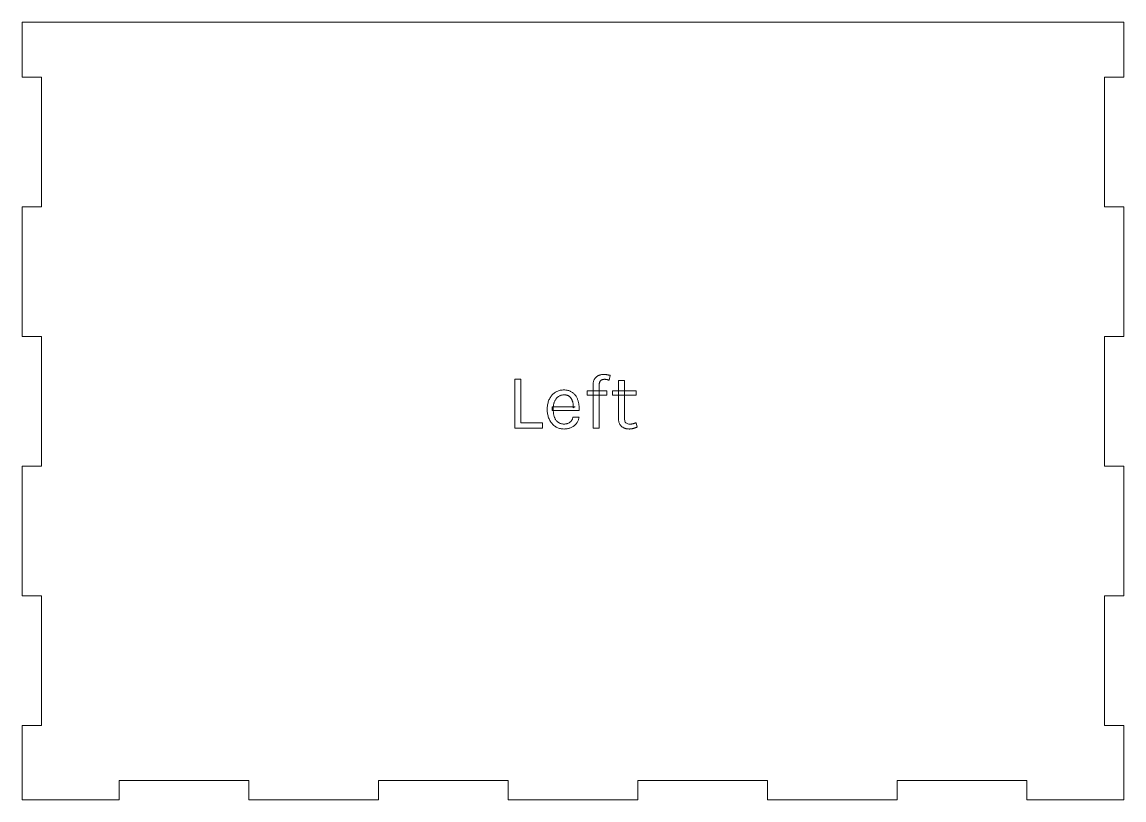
# Model space of a CAD drawing. Extents: x 0 to 643, y 0 to 366.
# Drawn here: x 323 to 493, y 173 to 293 of the extents above; entities that cross this region are included whole.
import ezdxf

# ---------------------------------------------------------------- set-up
doc = ezdxf.new("R2010")
doc.units = 0
doc.layers.get('0').update_dxf_attribs({"lineweight": 0})

msp = doc.modelspace()

# ---------------------------------------------------------------- linework, layer by layer
for p, q in [((326, 293), (323, 293)), ((323, 293), (323, 284.5)), ((490, 293), (326, 293)), ((493, 293), (490, 293)), ((493, 284.5), (493, 293)), ((323, 284.5), (326, 284.5)), ((326, 284.5), (326, 264.5)), ((490, 264.5), (490, 284.5)), ((490, 284.5), (493, 284.5)), ((326, 264.5), (323, 264.5)), ((323, 264.5), (323, 244.5)), ((493, 264.5), (490, 264.5)), ((493, 244.5), (493, 264.5)), ((323, 244.5), (326, 244.5)), ((326, 244.5), (326, 224.5)), ((490, 224.5), (490, 244.5)), ((490, 244.5), (493, 244.5)), ((411.363, 237.994), (411.412, 238.061)), ((411.412, 238.061), (411.463, 238.124)), ((411.463, 238.124), (411.517, 238.183)), ((411.517, 238.183), (411.575, 238.239)), ((411.575, 238.239), (411.635, 238.291)), ((411.635, 238.291), (411.698, 238.339)), ((411.698, 238.339), (411.764, 238.383)), ((411.764, 238.383), (411.834, 238.423)), ((411.834, 238.423), (411.906, 238.46)), ((411.906, 238.46), (411.981, 238.493)), ((411.981, 238.493), (412.057, 238.523)), ((412.057, 238.523), (412.135, 238.549)), ((412.135, 238.549), (412.215, 238.571)), ((412.215, 238.571), (412.297, 238.59)), ((412.297, 238.59), (412.38, 238.606)), ((412.38, 238.606), (412.465, 238.618)), ((412.465, 238.618), (412.552, 238.627)), ((412.552, 238.627), (412.641, 238.632)), ((412.641, 238.632), (412.731, 238.634)), ((412.731, 238.634), (412.731, 238.634)), ((412.731, 238.634), (412.78, 238.634)), ((412.78, 238.634), (412.83, 238.633)), ((412.83, 238.633), (412.879, 238.631)), ((412.879, 238.631), (412.929, 238.628)), ((412.929, 238.628), (412.979, 238.625)), ((412.979, 238.625), (413.029, 238.621)), ((413.029, 238.621), (413.08, 238.616)), ((413.08, 238.616), (413.13, 238.611)), ((413.13, 238.611), (413.181, 238.605)), ((413.181, 238.605), (413.232, 238.598)), ((413.232, 238.598), (413.283, 238.59)), ((413.283, 238.59), (413.334, 238.582)), ((413.334, 238.582), (413.385, 238.573)), ((413.385, 238.573), (413.436, 238.563)), ((413.436, 238.563), (413.486, 238.553)), ((413.486, 238.553), (413.537, 238.542)), ((413.537, 238.542), (413.588, 238.53)), ((413.739, 238.49), (413.559, 237.746)), ((413.588, 238.53), (413.638, 238.517)), ((413.638, 238.517), (413.689, 238.504)), ((413.689, 238.504), (413.739, 238.49)), ((413.739, 238.49), (413.739, 238.49)), ((399.015, 237.902), (399.951, 237.902)), ((399.015, 230.366), (399.015, 237.902)), ((399.015, 237.902), (399.015, 237.902)), ((399.951, 237.902), (399.951, 231.182)), ((411.099, 236.99), (411.101, 237.102)), ((411.099, 230.366), (411.099, 236.99)), ((411.101, 237.102), (411.108, 237.21)), ((411.108, 237.21), (411.119, 237.313)), ((411.119, 237.313), (411.134, 237.413)), ((411.134, 237.413), (411.154, 237.508)), ((411.154, 237.508), (411.178, 237.599)), ((411.178, 237.599), (411.206, 237.687)), ((411.206, 237.687), (411.239, 237.77)), ((411.239, 237.77), (411.276, 237.848)), ((411.276, 237.848), (411.318, 237.923)), ((411.318, 237.923), (411.363, 237.994)), ((412.036, 237.051), (412.035, 236.978)), ((412.035, 236.978), (412.035, 236.978)), ((412.035, 236.978), (412.035, 230.366)), ((412.04, 237.12), (412.036, 237.051)), ((412.046, 237.186), (412.04, 237.12)), ((412.055, 237.248), (412.046, 237.186)), ((412.067, 237.306), (412.055, 237.248)), ((412.08, 237.362), (412.067, 237.306)), ((412.097, 237.414), (412.08, 237.362)), ((412.116, 237.462), (412.097, 237.414)), ((412.137, 237.507), (412.116, 237.462)), ((412.161, 237.548), (412.137, 237.507)), ((412.187, 237.586), (412.161, 237.548)), ((412.214, 237.622), (412.187, 237.586)), ((412.243, 237.655), (412.214, 237.622)), ((412.272, 237.686), (412.243, 237.655)), ((412.303, 237.714), (412.272, 237.686)), ((412.336, 237.74), (412.303, 237.714)), ((412.37, 237.763), (412.336, 237.74)), ((412.405, 237.784), (412.37, 237.763)), ((412.441, 237.802), (412.405, 237.784)), ((412.479, 237.818), (412.441, 237.802)), ((412.517, 237.832), (412.479, 237.818)), ((412.556, 237.844), (412.517, 237.832)), ((412.594, 237.855), (412.556, 237.844)), ((412.633, 237.864), (412.594, 237.855)), ((412.671, 237.872), (412.633, 237.864)), ((412.709, 237.878), (412.671, 237.872)), ((412.748, 237.884), (412.709, 237.878)), ((412.786, 237.887), (412.748, 237.884)), ((412.825, 237.889), (412.786, 237.887)), ((412.863, 237.89), (412.825, 237.889)), ((412.896, 237.89), (412.863, 237.89)), ((412.863, 237.89), (412.863, 237.89)), ((412.928, 237.889), (412.896, 237.89)), ((412.962, 237.887), (412.928, 237.889)), ((412.995, 237.884), (412.962, 237.887)), ((413.029, 237.881), (412.995, 237.884)), ((413.063, 237.877), (413.029, 237.881)), ((413.097, 237.872), (413.063, 237.877)), ((413.132, 237.867), (413.097, 237.872)), ((413.167, 237.861), (413.132, 237.867)), ((413.202, 237.854), (413.167, 237.861)), ((413.237, 237.846), (413.202, 237.854)), ((413.273, 237.838), (413.237, 237.846)), ((413.308, 237.829), (413.273, 237.838)), ((413.344, 237.819), (413.308, 237.829)), ((413.38, 237.809), (413.344, 237.819)), ((413.415, 237.798), (413.38, 237.809)), ((413.451, 237.786), (413.415, 237.798)), ((413.487, 237.773), (413.451, 237.786)), ((413.523, 237.76), (413.487, 237.773)), ((413.559, 237.746), (413.523, 237.76)), ((415.017, 231.842), (415.017, 237.698)), ((415.017, 237.698), (415.941, 237.698)), ((415.941, 237.698), (415.941, 231.866)), ((404.24, 234.56), (404.297, 234.704)), ((404.297, 234.704), (404.361, 234.842)), ((404.361, 234.842), (404.431, 234.974)), ((404.431, 234.974), (404.505, 235.101)), ((404.505, 235.101), (404.585, 235.22)), ((404.585, 235.22), (404.67, 235.334)), ((404.67, 235.334), (404.759, 235.441)), ((404.759, 235.441), (404.854, 235.542)), ((404.854, 235.542), (404.953, 235.637)), ((404.953, 235.637), (405.058, 235.725)), ((405.058, 235.725), (405.167, 235.807)), ((405.167, 235.807), (405.282, 235.883)), ((405.229, 234.644), (405.186, 234.557)), ((405.275, 234.726), (405.229, 234.644)), ((405.326, 234.806), (405.275, 234.726)), ((405.282, 235.883), (405.401, 235.952)), ((405.38, 234.882), (405.326, 234.806)), ((405.437, 234.954), (405.38, 234.882)), ((405.401, 235.952), (405.523, 236.014)), ((405.499, 235.023), (405.437, 234.954)), ((405.564, 235.088), (405.499, 235.023)), ((405.523, 236.014), (405.648, 236.068)), ((405.632, 235.15), (405.564, 235.088)), ((405.705, 235.208), (405.632, 235.15)), ((405.648, 236.068), (405.776, 236.115)), ((405.781, 235.262), (405.705, 235.208)), ((405.776, 236.115), (405.908, 236.155)), ((405.861, 235.31), (405.781, 235.262)), ((405.944, 235.352), (405.861, 235.31)), ((405.908, 236.155), (406.043, 236.188)), ((406.031, 235.388), (405.944, 235.352)), ((406.122, 235.419), (406.031, 235.388)), ((406.043, 236.188), (406.182, 236.213)), ((406.216, 235.445), (406.122, 235.419)), ((406.182, 236.213), (406.324, 236.231)), ((406.314, 235.465), (406.216, 235.445)), ((406.415, 235.479), (406.314, 235.465)), ((406.324, 236.231), (406.469, 236.242)), ((406.52, 235.487), (406.415, 235.479)), ((406.469, 236.242), (406.617, 236.246)), ((406.629, 235.49), (406.52, 235.487)), ((406.617, 236.246), (406.617, 236.246)), ((406.617, 236.246), (406.746, 236.243)), ((406.715, 235.488), (406.629, 235.49)), ((406.629, 235.49), (406.629, 235.49)), ((406.798, 235.483), (406.715, 235.488)), ((406.746, 236.243), (406.871, 236.235)), ((406.878, 235.474), (406.798, 235.483)), ((406.871, 236.235), (406.992, 236.222)), ((406.954, 235.461), (406.878, 235.474)), ((407.028, 235.445), (406.954, 235.461)), ((406.992, 236.222), (407.109, 236.204)), ((407.098, 235.425), (407.028, 235.445)), ((407.166, 235.402), (407.098, 235.425)), ((407.109, 236.204), (407.223, 236.18)), ((407.23, 235.375), (407.166, 235.402)), ((407.223, 236.18), (407.333, 236.151)), ((407.291, 235.344), (407.23, 235.375)), ((407.349, 235.31), (407.291, 235.344)), ((407.333, 236.151), (407.439, 236.117)), ((407.404, 235.273), (407.349, 235.31)), ((407.457, 235.233), (407.404, 235.273)), ((407.439, 236.117), (407.541, 236.077)), ((407.507, 235.191), (407.457, 235.233)), ((407.554, 235.147), (407.507, 235.191)), ((407.541, 236.077), (407.639, 236.032)), ((407.599, 235.101), (407.554, 235.147)), ((407.642, 235.052), (407.599, 235.101)), ((407.639, 236.032), (407.733, 235.982)), ((407.682, 235.001), (407.642, 235.052)), ((407.72, 234.947), (407.682, 235.001)), ((407.755, 234.891), (407.72, 234.947)), ((407.733, 235.982), (407.824, 235.927)), ((407.787, 234.833), (407.755, 234.891)), ((407.817, 234.773), (407.787, 234.833)), ((407.845, 234.712), (407.817, 234.773)), ((407.824, 235.927), (407.911, 235.869)), ((407.872, 234.65), (407.845, 234.712)), ((407.896, 234.586), (407.872, 234.65)), ((407.911, 235.869), (407.994, 235.807)), ((407.994, 235.807), (408.074, 235.741)), ((408.074, 235.741), (408.15, 235.672)), ((408.15, 235.672), (408.223, 235.598)), ((408.223, 235.598), (408.292, 235.521)), ((408.292, 235.521), (408.357, 235.441)), ((408.357, 235.441), (408.419, 235.356)), ((408.419, 235.356), (408.477, 235.268)), ((408.477, 235.268), (408.532, 235.177)), ((408.532, 235.177), (408.583, 235.083)), ((408.583, 235.083), (408.631, 234.987)), ((408.631, 234.987), (408.675, 234.889)), ((408.675, 234.889), (408.716, 234.789)), ((408.716, 234.789), (408.754, 234.686)), ((408.754, 234.686), (408.788, 234.581)), ((410.163, 235.454), (410.163, 236.102)), ((410.163, 236.102), (413.223, 236.102)), ((413.223, 235.454), (410.163, 235.454)), ((413.223, 236.102), (413.223, 235.454)), ((413.223, 235.454), (413.223, 235.454)), ((414.093, 235.454), (414.093, 236.102)), ((414.093, 236.102), (417.753, 236.102)), ((417.753, 235.454), (414.093, 235.454)), ((417.753, 236.102), (417.753, 235.454)), ((417.753, 235.454), (417.753, 235.454)), ((404.025, 233.222), (404.028, 233.408)), ((404.028, 233.048), (404.025, 233.222)), ((404.025, 233.222), (404.025, 233.222)), ((404.028, 233.408), (404.038, 233.588)), ((404.039, 232.877), (404.028, 233.048)), ((404.038, 233.588), (404.055, 233.763)), ((404.055, 233.763), (404.079, 233.933)), ((404.079, 233.933), (404.109, 234.098)), ((404.109, 234.098), (404.146, 234.257)), ((404.146, 234.257), (404.19, 234.411)), ((404.19, 234.411), (404.24, 234.56)), ((404.781, 233.078), (404.781, 233.654)), ((404.781, 233.654), (408.315, 233.654)), ((408.933, 233.078), (404.781, 233.078)), ((404.963, 233.58), (404.961, 233.474)), ((404.961, 233.474), (404.961, 233.474)), ((404.961, 233.474), (404.961, 233.09)), ((404.961, 233.09), (404.963, 232.971)), ((404.968, 233.685), (404.963, 233.58)), ((404.963, 232.971), (404.968, 232.855)), ((404.978, 233.788), (404.968, 233.685)), ((404.991, 233.889), (404.978, 233.788)), ((405.007, 233.989), (404.991, 233.889)), ((405.028, 234.088), (405.007, 233.989)), ((405.052, 234.185), (405.028, 234.088)), ((405.08, 234.28), (405.052, 234.185)), ((405.112, 234.374), (405.08, 234.28)), ((405.147, 234.467), (405.112, 234.374)), ((405.186, 234.557), (405.147, 234.467)), ((407.918, 234.522), (407.896, 234.586)), ((407.939, 234.456), (407.918, 234.522)), ((407.957, 234.389), (407.939, 234.456)), ((407.973, 234.321), (407.957, 234.389)), ((407.988, 234.252), (407.973, 234.321)), ((408, 234.182), (407.988, 234.252)), ((408.011, 234.111), (408, 234.182)), ((408.02, 234.04), (408.011, 234.111)), ((408.027, 233.97), (408.02, 234.04)), ((408.034, 233.899), (408.027, 233.97)), ((408.038, 233.828), (408.034, 233.899)), ((408.041, 233.757), (408.038, 233.828)), ((408.315, 233.654), (408.039, 233.474)), ((408.039, 233.474), (408.042, 233.545)), ((408.043, 233.686), (408.041, 233.757)), ((408.042, 233.545), (408.043, 233.616)), ((408.043, 233.616), (408.043, 233.686)), ((408.788, 234.581), (408.819, 234.473)), ((408.819, 234.473), (408.846, 234.363)), ((408.846, 234.363), (408.87, 234.251)), ((408.87, 234.251), (408.891, 234.137)), ((408.891, 234.137), (408.908, 234.023)), ((408.908, 234.023), (408.922, 233.907)), ((408.922, 233.907), (408.933, 233.791)), ((408.933, 233.791), (408.941, 233.674)), ((408.941, 233.199), (408.933, 233.078)), ((408.933, 233.078), (408.933, 233.078)), ((408.941, 233.674), (408.946, 233.557)), ((408.946, 233.319), (408.941, 233.199)), ((408.946, 233.557), (408.947, 233.438)), ((408.947, 233.438), (408.946, 233.319)), ((404.056, 232.711), (404.039, 232.877)), ((404.079, 232.549), (404.056, 232.711)), ((404.11, 232.391), (404.079, 232.549)), ((404.147, 232.237), (404.11, 232.391)), ((404.191, 232.087), (404.147, 232.237)), ((404.242, 231.941), (404.191, 232.087)), ((404.3, 231.8), (404.242, 231.941)), ((404.364, 231.662), (404.3, 231.8)), ((404.434, 231.529), (404.364, 231.662)), ((404.509, 231.403), (404.434, 231.529)), ((404.59, 231.282), (404.509, 231.403)), ((404.675, 231.167), (404.59, 231.282)), ((404.968, 232.855), (404.977, 232.741)), ((404.977, 232.741), (404.99, 232.63)), ((404.99, 232.63), (405.007, 232.522)), ((405.007, 232.522), (405.027, 232.415)), ((405.027, 232.415), (405.051, 232.312)), ((405.051, 232.312), (405.078, 232.211)), ((405.078, 232.211), (405.109, 232.112)), ((405.109, 232.112), (405.144, 232.016)), ((405.144, 232.016), (405.182, 231.923)), ((405.182, 231.923), (405.225, 231.834)), ((405.225, 231.834), (405.27, 231.749)), ((405.27, 231.749), (405.32, 231.668)), ((405.32, 231.668), (405.373, 231.591)), ((405.373, 231.591), (405.429, 231.518)), ((405.429, 231.518), (405.49, 231.449)), ((405.49, 231.449), (405.554, 231.384)), ((405.554, 231.384), (405.622, 231.323)), ((405.622, 231.323), (405.693, 231.266)), ((405.693, 231.266), (405.768, 231.214)), ((405.768, 231.214), (405.847, 231.167)), ((407.383, 231.163), (407.461, 231.209)), ((407.461, 231.209), (407.535, 231.26)), ((407.535, 231.26), (407.604, 231.317)), ((407.604, 231.317), (407.668, 231.378)), ((407.668, 231.378), (407.726, 231.445)), ((407.726, 231.445), (407.778, 231.517)), ((407.778, 231.517), (407.825, 231.595)), ((407.825, 231.595), (407.865, 231.677)), ((407.865, 231.677), (407.901, 231.764)), ((407.901, 231.764), (407.931, 231.857)), ((407.931, 231.857), (407.955, 231.955)), ((407.955, 231.955), (407.973, 232.058)), ((407.973, 232.058), (407.973, 232.058)), ((407.973, 232.058), (408.945, 232.058)), ((408.655, 231.248), (408.598, 231.161)), ((408.707, 231.338), (408.655, 231.248)), ((408.755, 231.431), (408.707, 231.338)), ((408.798, 231.528), (408.755, 231.431)), ((408.837, 231.627), (408.798, 231.528)), ((408.87, 231.73), (408.837, 231.627)), ((408.9, 231.836), (408.87, 231.73)), ((408.925, 231.946), (408.9, 231.836)), ((408.945, 232.058), (408.925, 231.946)), ((415.019, 231.736), (415.017, 231.842)), ((415.017, 231.842), (415.017, 231.842)), ((415.026, 231.633), (415.019, 231.736)), ((415.036, 231.534), (415.026, 231.633)), ((415.052, 231.439), (415.036, 231.534)), ((415.071, 231.347), (415.052, 231.439)), ((415.095, 231.259), (415.071, 231.347)), ((415.123, 231.174), (415.095, 231.259)), ((415.941, 231.866), (415.949, 231.697)), ((415.949, 231.697), (415.974, 231.546)), ((415.974, 231.546), (416.016, 231.413)), ((416.016, 231.413), (416.073, 231.298)), ((416.073, 231.298), (416.148, 231.2)), ((416.148, 231.2), (416.239, 231.12)), ((403.311, 230.366), (399.015, 230.366)), ((399.951, 231.182), (403.311, 231.182)), ((403.311, 231.182), (403.311, 230.366)), ((404.764, 231.058), (404.675, 231.167)), ((404.859, 230.955), (404.764, 231.058)), ((404.959, 230.858), (404.859, 230.955)), ((405.064, 230.767), (404.959, 230.858)), ((405.173, 230.682), (405.064, 230.767)), ((405.288, 230.603), (405.173, 230.682)), ((405.407, 230.531), (405.288, 230.603)), ((405.528, 230.466), (405.407, 230.531)), ((405.653, 230.409), (405.528, 230.466)), ((405.781, 230.359), (405.653, 230.409)), ((405.913, 230.317), (405.781, 230.359)), ((405.847, 231.167), (405.93, 231.125)), ((406.047, 230.283), (405.913, 230.317)), ((405.93, 231.125), (406.017, 231.089)), ((406.017, 231.089), (406.107, 231.059)), ((406.185, 230.256), (406.047, 230.283)), ((406.107, 231.059), (406.201, 231.034)), ((406.326, 230.237), (406.185, 230.256)), ((406.201, 231.034), (406.299, 231.015)), ((406.299, 231.015), (406.401, 231.001)), ((406.47, 230.226), (406.326, 230.237)), ((406.401, 231.001), (406.507, 230.993)), ((406.617, 230.222), (406.47, 230.226)), ((406.507, 230.993), (406.617, 230.99)), ((406.617, 230.99), (406.727, 230.993)), ((406.617, 230.99), (406.617, 230.99)), ((406.739, 230.224), (406.617, 230.222)), ((406.617, 230.222), (406.617, 230.222)), ((406.617, 230.222), (406.617, 230.222)), ((406.727, 230.993), (406.832, 231.001)), ((406.859, 230.231), (406.739, 230.224)), ((406.832, 231.001), (406.934, 231.014)), ((406.976, 230.242), (406.859, 230.231)), ((406.934, 231.014), (407.032, 231.033)), ((407.091, 230.258), (406.976, 230.242)), ((407.032, 231.033), (407.125, 231.058)), ((407.204, 230.278), (407.091, 230.258)), ((407.125, 231.058), (407.215, 231.087)), ((407.313, 230.302), (407.204, 230.278)), ((407.215, 231.087), (407.301, 231.122)), ((407.301, 231.122), (407.383, 231.163)), ((407.42, 230.331), (407.313, 230.302)), ((407.525, 230.364), (407.42, 230.331)), ((407.627, 230.402), (407.525, 230.364)), ((407.727, 230.444), (407.627, 230.402)), ((407.824, 230.49), (407.727, 230.444)), ((407.917, 230.54), (407.824, 230.49)), ((408.007, 230.594), (407.917, 230.54)), ((408.093, 230.652), (408.007, 230.594)), ((408.175, 230.713), (408.093, 230.652)), ((408.255, 230.778), (408.175, 230.713)), ((408.331, 230.847), (408.255, 230.778)), ((408.403, 230.92), (408.331, 230.847)), ((408.472, 230.997), (408.403, 230.92)), ((408.537, 231.077), (408.472, 230.997)), ((408.598, 231.161), (408.537, 231.077)), ((412.035, 230.366), (411.099, 230.366)), ((412.035, 230.366), (412.035, 230.366)), ((415.155, 231.093), (415.123, 231.174)), ((415.192, 231.016), (415.155, 231.093)), ((415.233, 230.942), (415.192, 231.016)), ((415.278, 230.872), (415.233, 230.942)), ((415.326, 230.805), (415.278, 230.872)), ((415.377, 230.742), (415.326, 230.805)), ((415.431, 230.683), (415.377, 230.742)), ((415.488, 230.627), (415.431, 230.683)), ((415.548, 230.575), (415.488, 230.627)), ((415.612, 230.526), (415.548, 230.575)), ((415.678, 230.481), (415.612, 230.526)), ((415.748, 230.44), (415.678, 230.481)), ((415.821, 230.402), (415.748, 230.44)), ((415.896, 230.368), (415.821, 230.402)), ((415.974, 230.337), (415.896, 230.368)), ((416.053, 230.31), (415.974, 230.337)), ((416.134, 230.287), (416.053, 230.31)), ((416.217, 230.267), (416.134, 230.287)), ((416.302, 230.251), (416.217, 230.267)), ((416.239, 231.12), (416.347, 231.058)), ((416.389, 230.238), (416.302, 230.251)), ((416.347, 231.058), (416.471, 231.014)), ((416.478, 230.229), (416.389, 230.238)), ((416.471, 231.014), (416.612, 230.987)), ((416.568, 230.224), (416.478, 230.229)), ((416.661, 230.222), (416.568, 230.224)), ((416.612, 230.987), (416.769, 230.978)), ((416.726, 230.223), (416.661, 230.222)), ((416.661, 230.222), (416.661, 230.222)), ((416.661, 230.222), (416.661, 230.222)), ((416.79, 230.225), (416.726, 230.223)), ((416.769, 230.978), (416.818, 230.979)), ((416.769, 230.978), (416.769, 230.978)), ((416.854, 230.23), (416.79, 230.225)), ((416.818, 230.979), (416.867, 230.98)), ((416.917, 230.235), (416.854, 230.23)), ((416.867, 230.98), (416.915, 230.983)), ((416.915, 230.983), (416.963, 230.987)), ((416.98, 230.243), (416.917, 230.235)), ((416.963, 230.987), (417.011, 230.992)), ((417.042, 230.252), (416.98, 230.243)), ((417.011, 230.992), (417.059, 230.997)), ((417.104, 230.263), (417.042, 230.252)), ((417.059, 230.997), (417.106, 231.004)), ((417.166, 230.276), (417.104, 230.263)), ((417.106, 231.004), (417.153, 231.013)), ((417.153, 231.013), (417.2, 231.022)), ((417.227, 230.29), (417.166, 230.276)), ((417.2, 231.022), (417.246, 231.032)), ((417.288, 230.306), (417.227, 230.29)), ((417.246, 231.032), (417.293, 231.043)), ((417.349, 230.323), (417.288, 230.306)), ((417.293, 231.043), (417.341, 231.056)), ((417.341, 231.056), (417.39, 231.069)), ((417.409, 230.342), (417.349, 230.323)), ((417.39, 231.069), (417.44, 231.084)), ((417.47, 230.361), (417.409, 230.342)), ((417.44, 231.084), (417.491, 231.1)), ((417.531, 230.381), (417.47, 230.361)), ((417.491, 231.1), (417.544, 231.116)), ((417.592, 230.402), (417.531, 230.381)), ((417.544, 231.116), (417.597, 231.134)), ((417.653, 230.424), (417.592, 230.402)), ((417.597, 231.134), (417.652, 231.153)), ((417.652, 231.153), (417.708, 231.173)), ((417.714, 230.447), (417.653, 230.424)), ((417.708, 231.173), (417.765, 231.194)), ((417.775, 230.471), (417.714, 230.447)), ((417.765, 231.194), (417.765, 231.194)), ((417.765, 231.194), (417.897, 230.522)), ((417.836, 230.496), (417.775, 230.471)), ((417.897, 230.522), (417.836, 230.496)), ((326, 224.5), (323, 224.5)), ((323, 224.5), (323, 204.5)), ((493, 224.5), (490, 224.5)), ((493, 204.5), (493, 224.5)), ((323, 204.5), (326, 204.5)), ((326, 204.5), (326, 184.5)), ((490, 184.5), (490, 204.5)), ((490, 204.5), (493, 204.5)), ((326, 184.5), (323, 184.5)), ((323, 184.5), (323, 176)), ((493, 184.5), (490, 184.5)), ((493, 176), (493, 184.5)), ((323, 176), (323, 173)), ((338, 173), (338, 176)), ((338, 176), (358, 176)), ((358, 176), (358, 173)), ((378, 173), (378, 176)), ((378, 176), (398, 176)), ((398, 176), (398, 173)), ((418, 173), (418, 176)), ((418, 176), (438, 176)), ((438, 176), (438, 173)), ((458, 173), (458, 176)), ((458, 176), (478, 176)), ((478, 176), (478, 173)), ((493, 173), (493, 176)), ((323, 173), (326, 173)), ((326, 173), (338, 173)), ((358, 173), (378, 173)), ((398, 173), (418, 173)), ((438, 173), (458, 173)), ((478, 173), (490, 173)), ((490, 173), (493, 173))]:
    msp.add_line(p, q)

doc.saveas('drawing.dxf')
